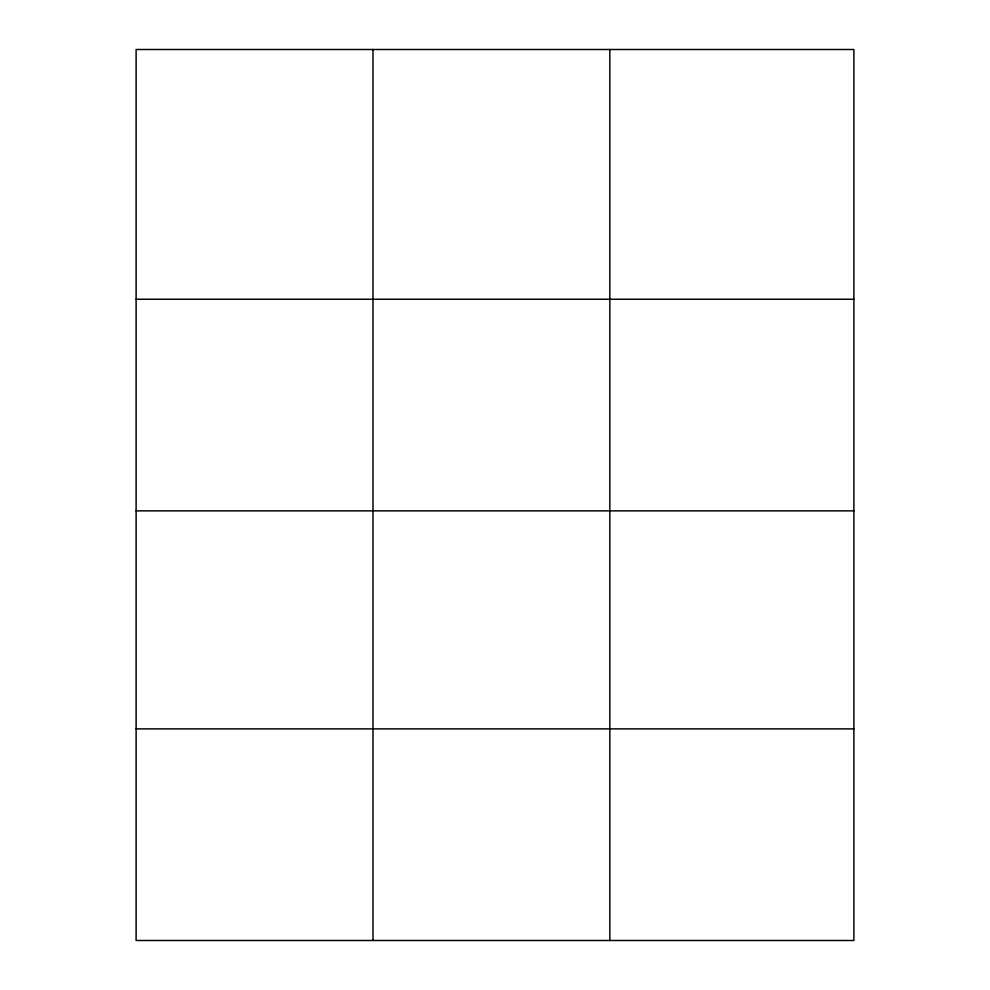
<?xml version="1.0" encoding="UTF-8"?>
<svg xmlns="http://www.w3.org/2000/svg" width="990" height="990" viewBox="0 0 990 990"><rect width="100%" height="100%" fill="white"/><g stroke="black" fill="none" stroke-linecap="round" stroke-linejoin="round"><path stroke-width="1.49" d="M853.887 510.865L853.887 49.5L136.113 49.5L136.113 940.5L853.887 940.5L853.887 510.865L136.113 510.865M136.113 299.252L853.887 299.252M136.113 728.888L853.887 728.888M609.84 49.5L609.84 940.5M372.982 49.5L372.982 940.5"/></g></svg>
